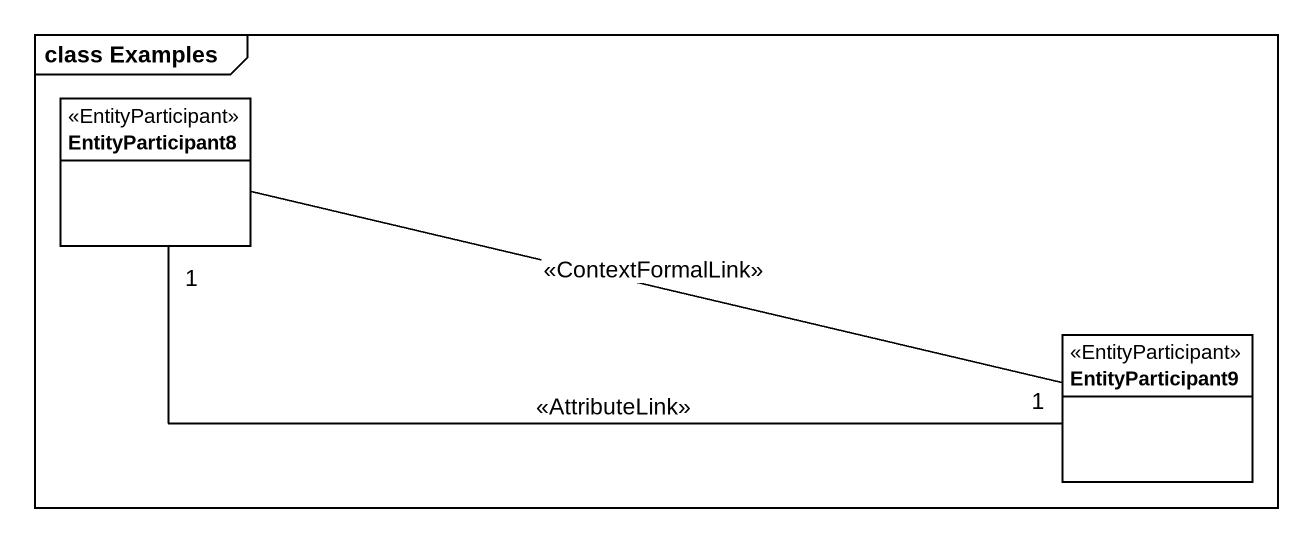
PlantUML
@startuml
mainframe class Examples
hide circle
hide empty members
class EntityParticipant8 <<EntityParticipant>>
class EntityParticipant9 <<EntityParticipant>>
EntityParticipant8 -right- EntityParticipant9 : <<ContextFormalLink>>
EntityParticipant8 "1" -right- "1" EntityParticipant9 : <<AttributeLink>>
@enduml
